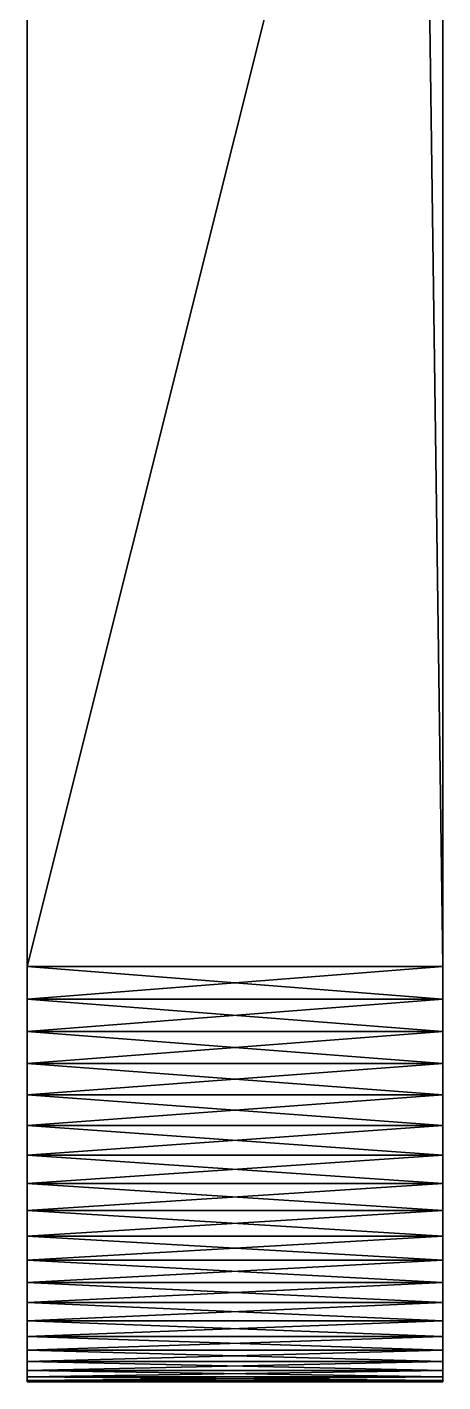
# Model space of a CAD drawing. Extents: x -23465 to -22865, y -4615 to -3990.
# Drawn here: x -22870.96 to -22864.96, y -4615.38 to -4595.81 of the extents above; entities that cross this region are included whole.
import ezdxf

# ---------------------------------------------------------------- set-up
doc = ezdxf.new("R2010")
doc.units = 0
doc.header["$MEASUREMENT"] = 0
doc.layers.get('0').update_dxf_attribs({"linetype": 'CONTINUOUS'})
doc.layers.add('ARCHITEKTURA_OBECN_', color=7, linetype='CONTINUOUS')

# ---------------------------------------------------------------- blocks, each defined once
blk = doc.blocks.new('*X9')
at = {"layer": 'ARCHITEKTURA_OBECN_', "color": 0, "linetype": 'Continuous'}
mesh = blk.add_polyface(dxfattribs=at)
corners = [(-21670.959, -4609.381, -606.501), (-21670.959, -4609.851, -606.483), (-21670.959, -4610.319, -606.428), (-21670.959, -4610.781, -606.336), (-21670.959, -4611.235, -606.208), (-21670.959, -4611.677, -606.045), (-21670.959, -4612.105, -605.848), (-21670.959, -4612.516, -605.617), (-21670.959, -4612.907, -605.356), (-21670.959, -4613.277, -605.064), (-21670.959, -4613.623, -604.744), (-21670.959, -4613.943, -604.398), (-21670.959, -4614.235, -604.028), (-21670.959, -4614.497, -603.636), (-21670.959, -4614.727, -603.225), (-21670.959, -4614.924, -602.798), (-21670.959, -4615.087, -602.356), (-21670.959, -4615.215, -601.902), (-21670.959, -4615.307, -601.44), (-21670.959, -4615.362, -600.972), (-21670.959, -4615.381, -600.501), (-21670.959, -4615.381, -172.501), (-21670.959, -4615.362, -172.031), (-21670.959, -4615.307, -171.563), (-21670.959, -4615.215, -171.101), (-21670.959, -4615.087, -170.647), (-21670.959, -4614.924, -170.205), (-21670.959, -4614.727, -169.778), (-21670.959, -4614.497, -169.366), (-21670.959, -4614.235, -168.975), (-21670.959, -4613.943, -168.605), (-21670.959, -4613.623, -168.259), (-21670.959, -4613.277, -167.939), (-21670.959, -4612.907, -167.647), (-21670.959, -4612.516, -167.386), (-21670.959, -4612.105, -167.155), (-21670.959, -4611.677, -166.958), (-21670.959, -4611.235, -166.795), (-21670.959, -4610.781, -166.667), (-21670.959, -4610.319, -166.575), (-21670.959, -4609.851, -166.52), (-21670.959, -4609.381, -166.501), (-21670.959, -4173.186, -166.501), (-21670.959, -4545.381, -606.501), (-21670.959, -4545.381, -604.501), (-21670.959, -4585.381, -604.501), (-21670.959, -4585.381, -606.501), (-21670.959, -4172.768, -166.516), (-21670.959, -4172.351, -166.56), (-21670.959, -4171.939, -166.633), (-21670.959, -4171.532, -166.734), (-21670.959, -4171.134, -166.863), (-21670.959, -4122.453, -184.582), (-21670.959, -4122.037, -184.751), (-21670.959, -4168.035, -603.225), (-21670.959, -4168.265, -603.636), (-21670.959, -4168.527, -604.028), (-21670.959, -4168.818, -604.398), (-21670.959, -4169.138, -604.744), (-21670.959, -4169.484, -605.064), (-21670.959, -4169.854, -605.356), (-21670.959, -4170.246, -605.617), (-21670.959, -4170.657, -605.848), (-21670.959, -4171.085, -606.045), (-21670.959, -4171.527, -606.208), (-21670.959, -4171.98, -606.336), (-21670.959, -4172.442, -606.428), (-21670.959, -4172.91, -606.483), (-21670.959, -4173.381, -606.501), (-21670.959, -4197.381, -606.501), (-21670.959, -4197.381, -604.501), (-21670.959, -4167.381, -600.501), (-21670.959, -4167.399, -600.972), (-21670.959, -4167.455, -601.44), (-21670.959, -4167.547, -601.902), (-21670.959, -4167.674, -602.356), (-21670.959, -4167.837, -602.798), (-21670.959, -4237.381, -604.501), (-21670.959, -4121.635, -184.951), (-21670.959, -4121.25, -185.18), (-21670.959, -4120.882, -185.437), (-21670.959, -4120.535, -185.721), (-21670.959, -4120.21, -186.031), (-21670.959, -4119.909, -186.363), (-21670.959, -4119.633, -186.718), (-21670.959, -4119.385, -187.091), (-21670.959, -4119.166, -187.483), (-21670.959, -4118.976, -187.889), (-21670.959, -4118.817, -188.309), (-21670.959, -4118.69, -188.739), (-21670.959, -4118.596, -189.178), (-21670.959, -4118.535, -189.623), (-21670.959, -4118.507, -190.07), (-21670.959, -4118.512, -190.519), (-21670.959, -4118.551, -190.966), (-21670.959, -4118.624, -191.409), (-21670.959, -4118.729, -191.845), (-21670.959, -4118.867, -192.272), (-21670.959, -4166.235, -322.415), (-21670.959, -4166.645, -323.676), (-21670.959, -4166.966, -324.963), (-21670.959, -4167.196, -326.269), (-21670.959, -4167.334, -327.588), (-21670.959, -4167.381, -328.913), (-21670.959, -4237.381, -606.501)]
mesh.append_faces([[corners[k] for k in face] for face in [(45, 0, 41), (71, 76, 70), (43, 53, 99), (77, 43, 103)]], dxfattribs={"vtx0": -1, "vtx1": -1, "vtx2": -1, "color": 0})
mesh.append_faces([[corners[k] for k in face] for face in [(42, 43, 44), (45, 41, 42)]], dxfattribs={"vtx0": -1, "vtx2": -1, "color": 0})
mesh.append_faces([[corners[k] for k in face] for face in [(2, 3, 0), (3, 4, 0), (4, 5, 0), (5, 6, 0), (6, 7, 0), (7, 8, 0), (8, 9, 0), (9, 10, 0), (10, 11, 0), (11, 12, 0), (12, 13, 0), (13, 14, 0), (14, 15, 0), (15, 16, 0), (16, 17, 0), (17, 18, 0), (18, 19, 0), (19, 20, 0), (20, 21, 0), (21, 22, 0), (22, 23, 0), (23, 24, 0), (24, 25, 0), (25, 26, 0), (26, 27, 0), (27, 28, 0), (28, 29, 0), (29, 30, 0), (30, 31, 0), (31, 32, 0), (32, 33, 0), (33, 34, 0), (34, 35, 0), (35, 36, 0), (36, 37, 0), (37, 38, 0), (38, 39, 0), (39, 40, 0), (40, 41, 0), (44, 45, 42), (42, 47, 43), (47, 48, 43), (48, 49, 43), (49, 50, 43), (50, 51, 43), (51, 52, 43), (52, 53, 43), (56, 57, 54), (57, 58, 54), (58, 59, 54), (59, 60, 54), (60, 61, 54), (61, 62, 54), (62, 63, 54), (63, 64, 54), (64, 65, 54), (65, 66, 54), (66, 67, 54), (67, 68, 54), (69, 70, 54), (68, 69, 54), (73, 74, 71), (74, 75, 71), (75, 76, 71), (76, 54, 70), (70, 77, 71), (79, 80, 53), (80, 81, 53), (81, 82, 53), (82, 83, 53), (83, 84, 53), (84, 85, 53), (85, 86, 53), (86, 87, 53), (87, 88, 53), (88, 89, 53), (89, 90, 53), (90, 91, 53), (91, 92, 53), (92, 93, 53), (93, 94, 53), (94, 95, 53), (95, 96, 53), (96, 97, 53), (97, 98, 53), (98, 99, 53), (99, 100, 43), (100, 101, 43), (101, 102, 43), (102, 103, 43), (103, 71, 77)]], dxfattribs={"vtx1": -1, "vtx2": -1, "color": 0})
mesh.append_faces([[corners[k] for k in face] for face in [(0, 1, 2), (45, 46, 0), (54, 55, 56), (71, 72, 73), (53, 78, 79), (77, 104, 43)]], dxfattribs={"vtx2": -1, "color": 0})
mesh = blk.add_polyface(dxfattribs=at)
corners = [(-21664.959, -4197.381, -604.501), (-21664.959, -4197.381, -606.501), (-21664.959, -4173.381, -606.501), (-21664.959, -4172.91, -606.483), (-21664.959, -4172.442, -606.428), (-21664.959, -4171.98, -606.336), (-21664.959, -4171.527, -606.208), (-21664.959, -4171.085, -606.045), (-21664.959, -4170.657, -605.848), (-21664.959, -4170.246, -605.617), (-21664.959, -4169.854, -605.356), (-21664.959, -4169.484, -605.064), (-21664.959, -4169.138, -604.744), (-21664.959, -4168.818, -604.398), (-21664.959, -4545.381, -606.501), (-21664.959, -4237.381, -606.501), (-21664.959, -4237.381, -604.501), (-21664.959, -4168.527, -604.028), (-21664.959, -4168.265, -603.636), (-21664.959, -4168.035, -603.225), (-21664.959, -4167.837, -602.798), (-21664.959, -4167.674, -602.356), (-21664.959, -4167.547, -601.902), (-21664.959, -4167.455, -601.44), (-21664.959, -4167.399, -600.972), (-21664.959, -4167.381, -600.501), (-21664.959, -4167.381, -328.913), (-21664.959, -4167.334, -327.588), (-21664.959, -4167.196, -326.269), (-21664.959, -4166.966, -324.963), (-21664.959, -4166.645, -323.676), (-21664.959, -4166.235, -322.415), (-21664.959, -4118.867, -192.272), (-21664.959, -4118.729, -191.845), (-21664.959, -4118.624, -191.409), (-21664.959, -4118.551, -190.966), (-21664.959, -4118.512, -190.519), (-21664.959, -4118.507, -190.07), (-21664.959, -4118.535, -189.623), (-21664.959, -4118.596, -189.178), (-21664.959, -4118.69, -188.739), (-21664.959, -4118.817, -188.309), (-21664.959, -4118.976, -187.889), (-21664.959, -4119.166, -187.483), (-21664.959, -4119.385, -187.091), (-21664.959, -4119.633, -186.718), (-21664.959, -4119.909, -186.363), (-21664.959, -4120.21, -186.031), (-21664.959, -4120.535, -185.721), (-21664.959, -4120.882, -185.437), (-21664.959, -4121.25, -185.18), (-21664.959, -4121.635, -184.951), (-21664.959, -4122.037, -184.751), (-21664.959, -4122.453, -184.582), (-21664.959, -4171.134, -166.863), (-21664.959, -4614.727, -603.225), (-21664.959, -4614.497, -603.636), (-21664.959, -4614.235, -604.028), (-21664.959, -4613.943, -604.398), (-21664.959, -4613.623, -604.744), (-21664.959, -4613.277, -605.064), (-21664.959, -4612.907, -605.356), (-21664.959, -4612.516, -605.617), (-21664.959, -4612.105, -605.848), (-21664.959, -4611.677, -606.045), (-21664.959, -4611.235, -606.208), (-21664.959, -4610.781, -606.336), (-21664.959, -4610.319, -606.428), (-21664.959, -4609.851, -606.483), (-21664.959, -4609.381, -606.501), (-21664.959, -4585.381, -606.501), (-21664.959, -4585.381, -604.501), (-21664.959, -4171.532, -166.734), (-21664.959, -4171.939, -166.633), (-21664.959, -4172.351, -166.56), (-21664.959, -4172.768, -166.516), (-21664.959, -4173.186, -166.501), (-21664.959, -4609.381, -166.501), (-21664.959, -4609.851, -166.52), (-21664.959, -4610.319, -166.575), (-21664.959, -4610.781, -166.667), (-21664.959, -4611.235, -166.795), (-21664.959, -4611.677, -166.958), (-21664.959, -4612.105, -167.155), (-21664.959, -4612.516, -167.386), (-21664.959, -4612.907, -167.647), (-21664.959, -4613.277, -167.939), (-21664.959, -4545.381, -604.501), (-21664.959, -4613.623, -168.259), (-21664.959, -4613.943, -168.605), (-21664.959, -4614.235, -168.975), (-21664.959, -4614.497, -169.366), (-21664.959, -4614.727, -169.778), (-21664.959, -4614.924, -170.205), (-21664.959, -4615.087, -170.647), (-21664.959, -4615.215, -171.101), (-21664.959, -4615.307, -171.563), (-21664.959, -4615.362, -172.031), (-21664.959, -4615.381, -172.501), (-21664.959, -4615.381, -600.501), (-21664.959, -4615.362, -600.972), (-21664.959, -4615.307, -601.44), (-21664.959, -4615.215, -601.902), (-21664.959, -4615.087, -602.356), (-21664.959, -4614.924, -602.798)]
mesh.append_faces([[corners[k] for k in face] for face in [(16, 17, 14), (86, 87, 54)]], dxfattribs={"vtx0": -1, "vtx1": -1, "vtx2": -1, "color": 0})
mesh.append_faces([[corners[k] for k in face] for face in [(0, 13, 17)]], dxfattribs={"vtx0": -1, "vtx2": -1, "color": 0})
mesh.append_faces([[corners[k] for k in face] for face in [(2, 3, 0), (3, 4, 0), (4, 5, 0), (5, 6, 0), (6, 7, 0), (7, 8, 0), (8, 9, 0), (9, 10, 0), (10, 11, 0), (11, 12, 0), (12, 13, 0), (16, 0, 17), (17, 18, 14), (18, 19, 14), (19, 20, 14), (20, 21, 14), (21, 22, 14), (22, 23, 14), (23, 24, 14), (24, 25, 14), (25, 26, 14), (26, 27, 14), (27, 28, 14), (28, 29, 14), (29, 30, 14), (30, 31, 14), (31, 32, 14), (32, 33, 14), (33, 34, 14), (34, 35, 14), (35, 36, 14), (36, 37, 14), (37, 38, 14), (38, 39, 14), (39, 40, 14), (40, 41, 14), (41, 42, 14), (42, 43, 14), (43, 44, 14), (44, 45, 14), (45, 46, 14), (46, 47, 14), (47, 48, 14), (48, 49, 14), (49, 50, 14), (50, 51, 14), (51, 52, 14), (52, 53, 14), (53, 54, 14), (57, 58, 55), (58, 59, 55), (59, 60, 55), (60, 61, 55), (61, 62, 55), (62, 63, 55), (63, 64, 55), (64, 65, 55), (65, 66, 55), (66, 67, 55), (67, 68, 55), (68, 69, 55), (70, 71, 55), (69, 70, 55), (73, 74, 54), (74, 75, 54), (75, 76, 54), (76, 77, 54), (77, 78, 54), (78, 79, 54), (79, 80, 54), (80, 81, 54), (81, 82, 54), (82, 83, 54), (83, 84, 54), (84, 85, 54), (85, 86, 54), (86, 88, 87), (88, 89, 87), (89, 90, 87), (90, 91, 87), (91, 92, 87), (92, 93, 87), (93, 94, 87), (94, 95, 87), (95, 96, 87), (96, 97, 87), (97, 98, 87), (98, 99, 87), (99, 100, 87), (100, 101, 87), (101, 102, 87), (102, 103, 87), (103, 104, 87), (104, 55, 71), (71, 87, 104), (87, 14, 54)]], dxfattribs={"vtx1": -1, "vtx2": -1, "color": 0})
mesh.append_faces([[corners[k] for k in face] for face in [(0, 1, 2), (14, 15, 16), (55, 56, 57), (54, 72, 73)]], dxfattribs={"vtx2": -1, "color": 0})
mesh = blk.add_polyface(dxfattribs=at)
corners = [(-21664.959, -4609.381, -166.501), (-21664.959, -4173.186, -166.501), (-21670.959, -4173.186, -166.501), (-21670.959, -4609.381, -166.501)]
mesh.append_faces([[corners[k] for k in face] for face in [(3, 0, 2)]], dxfattribs={"vtx1": -1, "color": 0})
mesh.append_faces([[corners[k] for k in face] for face in [(0, 1, 2)]], dxfattribs={"vtx2": -1, "color": 0})
mesh = blk.add_polyface(dxfattribs=at)
corners = [(-21664.959, -4585.381, -606.501), (-21664.959, -4609.381, -606.501), (-21670.959, -4609.381, -606.501), (-21670.959, -4585.381, -606.501)]
mesh.append_faces([[corners[k] for k in face] for face in [(3, 0, 2)]], dxfattribs={"vtx1": -1, "color": 0})
mesh.append_faces([[corners[k] for k in face] for face in [(0, 1, 2)]], dxfattribs={"vtx2": -1, "color": 0})
mesh = blk.add_polyface(dxfattribs=at)
corners = [(-21664.959, -4609.381, -606.501), (-21664.959, -4609.851, -606.483), (-21670.959, -4609.851, -606.483), (-21670.959, -4609.381, -606.501)]
mesh.append_faces([[corners[k] for k in face] for face in [(3, 0, 2)]], dxfattribs={"vtx1": -1, "color": 0})
mesh.append_faces([[corners[k] for k in face] for face in [(0, 1, 2)]], dxfattribs={"vtx2": -1, "color": 0})
mesh = blk.add_polyface(dxfattribs=at)
corners = [(-21664.959, -4609.851, -166.52), (-21664.959, -4609.381, -166.501), (-21670.959, -4609.381, -166.501), (-21670.959, -4609.851, -166.52)]
mesh.append_faces([[corners[k] for k in face] for face in [(3, 0, 2)]], dxfattribs={"vtx1": -1, "color": 0})
mesh.append_faces([[corners[k] for k in face] for face in [(0, 1, 2)]], dxfattribs={"vtx2": -1, "color": 0})
mesh = blk.add_polyface(dxfattribs=at)
corners = [(-21664.959, -4609.851, -606.483), (-21664.959, -4610.319, -606.428), (-21670.959, -4610.319, -606.428), (-21670.959, -4609.851, -606.483)]
mesh.append_faces([[corners[k] for k in face] for face in [(3, 0, 2)]], dxfattribs={"vtx1": -1, "color": 0})
mesh.append_faces([[corners[k] for k in face] for face in [(0, 1, 2)]], dxfattribs={"vtx2": -1, "color": 0})
mesh = blk.add_polyface(dxfattribs=at)
corners = [(-21664.959, -4610.319, -166.575), (-21664.959, -4609.851, -166.52), (-21670.959, -4609.851, -166.52), (-21670.959, -4610.319, -166.575)]
mesh.append_faces([[corners[k] for k in face] for face in [(3, 0, 2)]], dxfattribs={"vtx1": -1, "color": 0})
mesh.append_faces([[corners[k] for k in face] for face in [(0, 1, 2)]], dxfattribs={"vtx2": -1, "color": 0})
mesh = blk.add_polyface(dxfattribs=at)
corners = [(-21664.959, -4610.319, -606.428), (-21664.959, -4610.781, -606.336), (-21670.959, -4610.781, -606.336), (-21670.959, -4610.319, -606.428)]
mesh.append_faces([[corners[k] for k in face] for face in [(3, 0, 2)]], dxfattribs={"vtx1": -1, "color": 0})
mesh.append_faces([[corners[k] for k in face] for face in [(0, 1, 2)]], dxfattribs={"vtx2": -1, "color": 0})
mesh = blk.add_polyface(dxfattribs=at)
corners = [(-21664.959, -4610.781, -166.667), (-21664.959, -4610.319, -166.575), (-21670.959, -4610.319, -166.575), (-21670.959, -4610.781, -166.667)]
mesh.append_faces([[corners[k] for k in face] for face in [(3, 0, 2)]], dxfattribs={"vtx1": -1, "color": 0})
mesh.append_faces([[corners[k] for k in face] for face in [(0, 1, 2)]], dxfattribs={"vtx2": -1, "color": 0})
mesh = blk.add_polyface(dxfattribs=at)
corners = [(-21664.959, -4610.781, -606.336), (-21664.959, -4611.235, -606.208), (-21670.959, -4611.235, -606.208), (-21670.959, -4610.781, -606.336)]
mesh.append_faces([[corners[k] for k in face] for face in [(3, 0, 2)]], dxfattribs={"vtx1": -1, "color": 0})
mesh.append_faces([[corners[k] for k in face] for face in [(0, 1, 2)]], dxfattribs={"vtx2": -1, "color": 0})
mesh = blk.add_polyface(dxfattribs=at)
corners = [(-21664.959, -4611.235, -166.795), (-21664.959, -4610.781, -166.667), (-21670.959, -4610.781, -166.667), (-21670.959, -4611.235, -166.795)]
mesh.append_faces([[corners[k] for k in face] for face in [(3, 0, 2)]], dxfattribs={"vtx1": -1, "color": 0})
mesh.append_faces([[corners[k] for k in face] for face in [(0, 1, 2)]], dxfattribs={"vtx2": -1, "color": 0})
mesh = blk.add_polyface(dxfattribs=at)
corners = [(-21664.959, -4611.235, -606.208), (-21664.959, -4611.677, -606.045), (-21670.959, -4611.677, -606.045), (-21670.959, -4611.235, -606.208)]
mesh.append_faces([[corners[k] for k in face] for face in [(3, 0, 2)]], dxfattribs={"vtx1": -1, "color": 0})
mesh.append_faces([[corners[k] for k in face] for face in [(0, 1, 2)]], dxfattribs={"vtx2": -1, "color": 0})
mesh = blk.add_polyface(dxfattribs=at)
corners = [(-21664.959, -4611.677, -166.958), (-21664.959, -4611.235, -166.795), (-21670.959, -4611.235, -166.795), (-21670.959, -4611.677, -166.958)]
mesh.append_faces([[corners[k] for k in face] for face in [(3, 0, 2)]], dxfattribs={"vtx1": -1, "color": 0})
mesh.append_faces([[corners[k] for k in face] for face in [(0, 1, 2)]], dxfattribs={"vtx2": -1, "color": 0})
mesh = blk.add_polyface(dxfattribs=at)
corners = [(-21664.959, -4611.677, -606.045), (-21664.959, -4612.105, -605.848), (-21670.959, -4612.105, -605.848), (-21670.959, -4611.677, -606.045)]
mesh.append_faces([[corners[k] for k in face] for face in [(3, 0, 2)]], dxfattribs={"vtx1": -1, "color": 0})
mesh.append_faces([[corners[k] for k in face] for face in [(0, 1, 2)]], dxfattribs={"vtx2": -1, "color": 0})
mesh = blk.add_polyface(dxfattribs=at)
corners = [(-21664.959, -4612.105, -167.155), (-21664.959, -4611.677, -166.958), (-21670.959, -4611.677, -166.958), (-21670.959, -4612.105, -167.155)]
mesh.append_faces([[corners[k] for k in face] for face in [(3, 0, 2)]], dxfattribs={"vtx1": -1, "color": 0})
mesh.append_faces([[corners[k] for k in face] for face in [(0, 1, 2)]], dxfattribs={"vtx2": -1, "color": 0})
mesh = blk.add_polyface(dxfattribs=at)
corners = [(-21664.959, -4612.105, -605.848), (-21664.959, -4612.516, -605.617), (-21670.959, -4612.516, -605.617), (-21670.959, -4612.105, -605.848)]
mesh.append_faces([[corners[k] for k in face] for face in [(3, 0, 2)]], dxfattribs={"vtx1": -1, "color": 0})
mesh.append_faces([[corners[k] for k in face] for face in [(0, 1, 2)]], dxfattribs={"vtx2": -1, "color": 0})
mesh = blk.add_polyface(dxfattribs=at)
corners = [(-21664.959, -4612.516, -167.386), (-21664.959, -4612.105, -167.155), (-21670.959, -4612.105, -167.155), (-21670.959, -4612.516, -167.386)]
mesh.append_faces([[corners[k] for k in face] for face in [(3, 0, 2)]], dxfattribs={"vtx1": -1, "color": 0})
mesh.append_faces([[corners[k] for k in face] for face in [(0, 1, 2)]], dxfattribs={"vtx2": -1, "color": 0})
mesh = blk.add_polyface(dxfattribs=at)
corners = [(-21664.959, -4612.516, -605.617), (-21664.959, -4612.907, -605.356), (-21670.959, -4612.907, -605.356), (-21670.959, -4612.516, -605.617)]
mesh.append_faces([[corners[k] for k in face] for face in [(3, 0, 2)]], dxfattribs={"vtx1": -1, "color": 0})
mesh.append_faces([[corners[k] for k in face] for face in [(0, 1, 2)]], dxfattribs={"vtx2": -1, "color": 0})
mesh = blk.add_polyface(dxfattribs=at)
corners = [(-21664.959, -4612.907, -167.647), (-21664.959, -4612.516, -167.386), (-21670.959, -4612.516, -167.386), (-21670.959, -4612.907, -167.647)]
mesh.append_faces([[corners[k] for k in face] for face in [(3, 0, 2)]], dxfattribs={"vtx1": -1, "color": 0})
mesh.append_faces([[corners[k] for k in face] for face in [(0, 1, 2)]], dxfattribs={"vtx2": -1, "color": 0})
mesh = blk.add_polyface(dxfattribs=at)
corners = [(-21664.959, -4612.907, -605.356), (-21664.959, -4613.277, -605.064), (-21670.959, -4613.277, -605.064), (-21670.959, -4612.907, -605.356)]
mesh.append_faces([[corners[k] for k in face] for face in [(3, 0, 2)]], dxfattribs={"vtx1": -1, "color": 0})
mesh.append_faces([[corners[k] for k in face] for face in [(0, 1, 2)]], dxfattribs={"vtx2": -1, "color": 0})
mesh = blk.add_polyface(dxfattribs=at)
corners = [(-21664.959, -4613.277, -167.939), (-21664.959, -4612.907, -167.647), (-21670.959, -4612.907, -167.647), (-21670.959, -4613.277, -167.939)]
mesh.append_faces([[corners[k] for k in face] for face in [(3, 0, 2)]], dxfattribs={"vtx1": -1, "color": 0})
mesh.append_faces([[corners[k] for k in face] for face in [(0, 1, 2)]], dxfattribs={"vtx2": -1, "color": 0})
mesh = blk.add_polyface(dxfattribs=at)
corners = [(-21664.959, -4613.277, -605.064), (-21664.959, -4613.623, -604.744), (-21670.959, -4613.623, -604.744), (-21670.959, -4613.277, -605.064)]
mesh.append_faces([[corners[k] for k in face] for face in [(3, 0, 2)]], dxfattribs={"vtx1": -1, "color": 0})
mesh.append_faces([[corners[k] for k in face] for face in [(0, 1, 2)]], dxfattribs={"vtx2": -1, "color": 0})
mesh = blk.add_polyface(dxfattribs=at)
corners = [(-21664.959, -4613.623, -168.259), (-21664.959, -4613.277, -167.939), (-21670.959, -4613.277, -167.939), (-21670.959, -4613.623, -168.259)]
mesh.append_faces([[corners[k] for k in face] for face in [(3, 0, 2)]], dxfattribs={"vtx1": -1, "color": 0})
mesh.append_faces([[corners[k] for k in face] for face in [(0, 1, 2)]], dxfattribs={"vtx2": -1, "color": 0})
mesh = blk.add_polyface(dxfattribs=at)
corners = [(-21664.959, -4613.623, -604.744), (-21664.959, -4613.943, -604.398), (-21670.959, -4613.943, -604.398), (-21670.959, -4613.623, -604.744)]
mesh.append_faces([[corners[k] for k in face] for face in [(3, 0, 2)]], dxfattribs={"vtx1": -1, "color": 0})
mesh.append_faces([[corners[k] for k in face] for face in [(0, 1, 2)]], dxfattribs={"vtx2": -1, "color": 0})
mesh = blk.add_polyface(dxfattribs=at)
corners = [(-21664.959, -4613.943, -168.605), (-21664.959, -4613.623, -168.259), (-21670.959, -4613.623, -168.259), (-21670.959, -4613.943, -168.605)]
mesh.append_faces([[corners[k] for k in face] for face in [(3, 0, 2)]], dxfattribs={"vtx1": -1, "color": 0})
mesh.append_faces([[corners[k] for k in face] for face in [(0, 1, 2)]], dxfattribs={"vtx2": -1, "color": 0})
mesh = blk.add_polyface(dxfattribs=at)
corners = [(-21664.959, -4613.943, -604.398), (-21664.959, -4614.235, -604.028), (-21670.959, -4614.235, -604.028), (-21670.959, -4613.943, -604.398)]
mesh.append_faces([[corners[k] for k in face] for face in [(3, 0, 2)]], dxfattribs={"vtx1": -1, "color": 0})
mesh.append_faces([[corners[k] for k in face] for face in [(0, 1, 2)]], dxfattribs={"vtx2": -1, "color": 0})
mesh = blk.add_polyface(dxfattribs=at)
corners = [(-21664.959, -4614.235, -168.975), (-21664.959, -4613.943, -168.605), (-21670.959, -4613.943, -168.605), (-21670.959, -4614.235, -168.975)]
mesh.append_faces([[corners[k] for k in face] for face in [(3, 0, 2)]], dxfattribs={"vtx1": -1, "color": 0})
mesh.append_faces([[corners[k] for k in face] for face in [(0, 1, 2)]], dxfattribs={"vtx2": -1, "color": 0})
mesh = blk.add_polyface(dxfattribs=at)
corners = [(-21664.959, -4614.235, -604.028), (-21664.959, -4614.497, -603.636), (-21670.959, -4614.497, -603.636), (-21670.959, -4614.235, -604.028)]
mesh.append_faces([[corners[k] for k in face] for face in [(3, 0, 2)]], dxfattribs={"vtx1": -1, "color": 0})
mesh.append_faces([[corners[k] for k in face] for face in [(0, 1, 2)]], dxfattribs={"vtx2": -1, "color": 0})
mesh = blk.add_polyface(dxfattribs=at)
corners = [(-21664.959, -4614.497, -169.366), (-21664.959, -4614.235, -168.975), (-21670.959, -4614.235, -168.975), (-21670.959, -4614.497, -169.366)]
mesh.append_faces([[corners[k] for k in face] for face in [(3, 0, 2)]], dxfattribs={"vtx1": -1, "color": 0})
mesh.append_faces([[corners[k] for k in face] for face in [(0, 1, 2)]], dxfattribs={"vtx2": -1, "color": 0})
mesh = blk.add_polyface(dxfattribs=at)
corners = [(-21664.959, -4614.497, -603.636), (-21664.959, -4614.727, -603.225), (-21670.959, -4614.727, -603.225), (-21670.959, -4614.497, -603.636)]
mesh.append_faces([[corners[k] for k in face] for face in [(3, 0, 2)]], dxfattribs={"vtx1": -1, "color": 0})
mesh.append_faces([[corners[k] for k in face] for face in [(0, 1, 2)]], dxfattribs={"vtx2": -1, "color": 0})
mesh = blk.add_polyface(dxfattribs=at)
corners = [(-21664.959, -4614.727, -169.778), (-21664.959, -4614.497, -169.366), (-21670.959, -4614.497, -169.366), (-21670.959, -4614.727, -169.778)]
mesh.append_faces([[corners[k] for k in face] for face in [(3, 0, 2)]], dxfattribs={"vtx1": -1, "color": 0})
mesh.append_faces([[corners[k] for k in face] for face in [(0, 1, 2)]], dxfattribs={"vtx2": -1, "color": 0})
mesh = blk.add_polyface(dxfattribs=at)
corners = [(-21664.959, -4614.727, -603.225), (-21664.959, -4614.924, -602.798), (-21670.959, -4614.924, -602.798), (-21670.959, -4614.727, -603.225)]
mesh.append_faces([[corners[k] for k in face] for face in [(3, 0, 2)]], dxfattribs={"vtx1": -1, "color": 0})
mesh.append_faces([[corners[k] for k in face] for face in [(0, 1, 2)]], dxfattribs={"vtx2": -1, "color": 0})
mesh = blk.add_polyface(dxfattribs=at)
corners = [(-21664.959, -4614.924, -170.205), (-21664.959, -4614.727, -169.778), (-21670.959, -4614.727, -169.778), (-21670.959, -4614.924, -170.205)]
mesh.append_faces([[corners[k] for k in face] for face in [(3, 0, 2)]], dxfattribs={"vtx1": -1, "color": 0})
mesh.append_faces([[corners[k] for k in face] for face in [(0, 1, 2)]], dxfattribs={"vtx2": -1, "color": 0})
mesh = blk.add_polyface(dxfattribs=at)
corners = [(-21664.959, -4614.924, -602.798), (-21664.959, -4615.087, -602.356), (-21670.959, -4615.087, -602.356), (-21670.959, -4614.924, -602.798)]
mesh.append_faces([[corners[k] for k in face] for face in [(3, 0, 2)]], dxfattribs={"vtx1": -1, "color": 0})
mesh.append_faces([[corners[k] for k in face] for face in [(0, 1, 2)]], dxfattribs={"vtx2": -1, "color": 0})
mesh = blk.add_polyface(dxfattribs=at)
corners = [(-21664.959, -4615.087, -170.647), (-21664.959, -4614.924, -170.205), (-21670.959, -4614.924, -170.205), (-21670.959, -4615.087, -170.647)]
mesh.append_faces([[corners[k] for k in face] for face in [(3, 0, 2)]], dxfattribs={"vtx1": -1, "color": 0})
mesh.append_faces([[corners[k] for k in face] for face in [(0, 1, 2)]], dxfattribs={"vtx2": -1, "color": 0})
mesh = blk.add_polyface(dxfattribs=at)
corners = [(-21664.959, -4615.087, -602.356), (-21664.959, -4615.215, -601.902), (-21670.959, -4615.215, -601.902), (-21670.959, -4615.087, -602.356)]
mesh.append_faces([[corners[k] for k in face] for face in [(3, 0, 2)]], dxfattribs={"vtx1": -1, "color": 0})
mesh.append_faces([[corners[k] for k in face] for face in [(0, 1, 2)]], dxfattribs={"vtx2": -1, "color": 0})
mesh = blk.add_polyface(dxfattribs=at)
corners = [(-21664.959, -4615.215, -171.101), (-21664.959, -4615.087, -170.647), (-21670.959, -4615.087, -170.647), (-21670.959, -4615.215, -171.101)]
mesh.append_faces([[corners[k] for k in face] for face in [(3, 0, 2)]], dxfattribs={"vtx1": -1, "color": 0})
mesh.append_faces([[corners[k] for k in face] for face in [(0, 1, 2)]], dxfattribs={"vtx2": -1, "color": 0})
mesh = blk.add_polyface(dxfattribs=at)
corners = [(-21664.959, -4615.215, -601.902), (-21664.959, -4615.307, -601.44), (-21670.959, -4615.307, -601.44), (-21670.959, -4615.215, -601.902)]
mesh.append_faces([[corners[k] for k in face] for face in [(3, 0, 2)]], dxfattribs={"vtx1": -1, "color": 0})
mesh.append_faces([[corners[k] for k in face] for face in [(0, 1, 2)]], dxfattribs={"vtx2": -1, "color": 0})
mesh = blk.add_polyface(dxfattribs=at)
corners = [(-21664.959, -4615.307, -171.563), (-21664.959, -4615.215, -171.101), (-21670.959, -4615.215, -171.101), (-21670.959, -4615.307, -171.563)]
mesh.append_faces([[corners[k] for k in face] for face in [(3, 0, 2)]], dxfattribs={"vtx1": -1, "color": 0})
mesh.append_faces([[corners[k] for k in face] for face in [(0, 1, 2)]], dxfattribs={"vtx2": -1, "color": 0})
mesh = blk.add_polyface(dxfattribs=at)
corners = [(-21664.959, -4615.307, -601.44), (-21664.959, -4615.362, -600.972), (-21670.959, -4615.362, -600.972), (-21670.959, -4615.307, -601.44)]
mesh.append_faces([[corners[k] for k in face] for face in [(3, 0, 2)]], dxfattribs={"vtx1": -1, "color": 0})
mesh.append_faces([[corners[k] for k in face] for face in [(0, 1, 2)]], dxfattribs={"vtx2": -1, "color": 0})
mesh = blk.add_polyface(dxfattribs=at)
corners = [(-21664.959, -4615.362, -172.031), (-21664.959, -4615.307, -171.563), (-21670.959, -4615.307, -171.563), (-21670.959, -4615.362, -172.031)]
mesh.append_faces([[corners[k] for k in face] for face in [(3, 0, 2)]], dxfattribs={"vtx1": -1, "color": 0})
mesh.append_faces([[corners[k] for k in face] for face in [(0, 1, 2)]], dxfattribs={"vtx2": -1, "color": 0})
mesh = blk.add_polyface(dxfattribs=at)
corners = [(-21664.959, -4615.362, -600.972), (-21664.959, -4615.381, -600.501), (-21670.959, -4615.381, -600.501), (-21670.959, -4615.362, -600.972)]
mesh.append_faces([[corners[k] for k in face] for face in [(3, 0, 2)]], dxfattribs={"vtx1": -1, "color": 0})
mesh.append_faces([[corners[k] for k in face] for face in [(0, 1, 2)]], dxfattribs={"vtx2": -1, "color": 0})
mesh = blk.add_polyface(dxfattribs=at)
corners = [(-21664.959, -4615.381, -172.501), (-21664.959, -4615.362, -172.031), (-21670.959, -4615.362, -172.031), (-21670.959, -4615.381, -172.501)]
mesh.append_faces([[corners[k] for k in face] for face in [(3, 0, 2)]], dxfattribs={"vtx1": -1, "color": 0})
mesh.append_faces([[corners[k] for k in face] for face in [(0, 1, 2)]], dxfattribs={"vtx2": -1, "color": 0})
mesh = blk.add_polyface(dxfattribs=at)
corners = [(-21664.959, -4615.381, -600.501), (-21664.959, -4615.381, -172.501), (-21670.959, -4615.381, -172.501), (-21670.959, -4615.381, -600.501)]
mesh.append_faces([[corners[k] for k in face] for face in [(3, 0, 2)]], dxfattribs={"vtx1": -1, "color": 0})
mesh.append_faces([[corners[k] for k in face] for face in [(0, 1, 2)]], dxfattribs={"vtx2": -1, "color": 0})

msp = doc.modelspace()

# ---------------------------------------------------------------- block references
at = {"linetype": 'Continuous'}
msp.add_blockref('*X9', (-1200, 0), dxfattribs=at)

doc.saveas('drawing.dxf')
